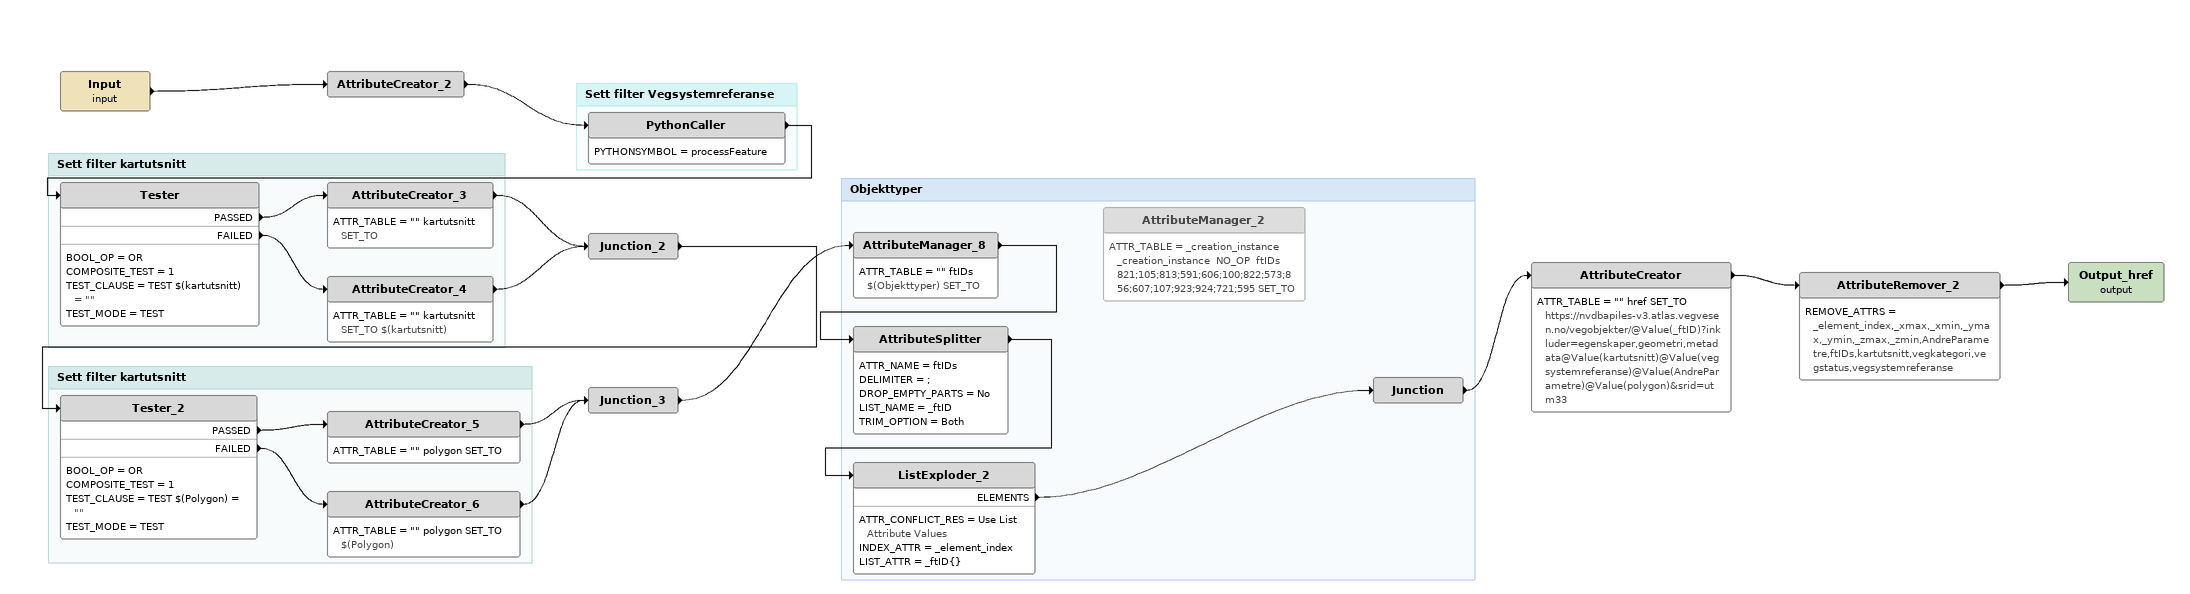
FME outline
Input (input)
    -> AttributeCreator_2
AttributeCreator_2
    -> PythonCaller
Junction_2
    -> Tester_2
Junction_3
    -> AttributeManager_8
AttributeCreator
    ATTR_TABLE = "" href SET_TO https://nvdbapiles-v3.atlas.vegvesen.no/vegobjekter/@Value(_ftID)?inkluder=egenskaper,geometri,metadata@Value(kartutsnitt)@Value(vegsystemreferanse)@Value(AndreParametre)@Value(polygon)&srid=utm33
    -> AttributeRemover_2
AttributeRemover_2
    REMOVE_ATTRS = _element_index,_xmax,_xmin,_ymax,_ymin,_zmax,_zmin,AndreParametre,ftIDs,kartutsnitt,vegkategori,vegstatus,vegsystemreferanse
    -> Output_href (output)
Output_href (output)

Bookmark: Sett filter Vegsystemreferanse
PythonCaller
    PYTHONSYMBOL = processFeature
    -> Tester

Bookmark: Sett filter kartutsnitt
Tester
    BOOL_OP = OR
    COMPOSITE_TEST = 1
    TEST_CLAUSE = TEST $(kartutsnitt) = ""
    TEST_MODE = TEST
    PASSED -> AttributeCreator_3
    FAILED -> AttributeCreator_4
AttributeCreator_3
    ATTR_TABLE = "" kartutsnitt SET_TO
    -> Junction_2
AttributeCreator_4
    ATTR_TABLE = "" kartutsnitt SET_TO $(kartutsnitt)
    -> Junction_2

Bookmark: Sett filter kartutsnitt
Tester_2
    BOOL_OP = OR
    COMPOSITE_TEST = 1
    TEST_CLAUSE = TEST $(Polygon) = ""
    TEST_MODE = TEST
    PASSED -> AttributeCreator_5
    FAILED -> AttributeCreator_6
AttributeCreator_5
    ATTR_TABLE = "" polygon SET_TO
    -> Junction_3
AttributeCreator_6
    ATTR_TABLE = "" polygon SET_TO $(Polygon)
    -> Junction_3

Bookmark: Objekttyper
AttributeManager_8
    ATTR_TABLE = "" ftIDs $(Objekttyper) SET_TO
    -> AttributeSplitter
AttributeSplitter
    ATTR_NAME = ftIDs
    DELIMITER = ;
    DROP_EMPTY_PARTS = No
    LIST_NAME = _ftID
    TRIM_OPTION = Both
    -> ListExploder_2
ListExploder_2
    ATTR_CONFLICT_RES = Use List Attribute Values
    INDEX_ATTR = _element_index
    LIST_ATTR = _ftID{}
    ELEMENTS -> Junction
Junction
    -> AttributeCreator
AttributeManager_2 [off]
    ATTR_TABLE = _creation_instance _creation_instance  NO_OP  ftIDs 821;105;813;591;606;100;822;573;856;607;107;923;924;721;595 SET_TO
